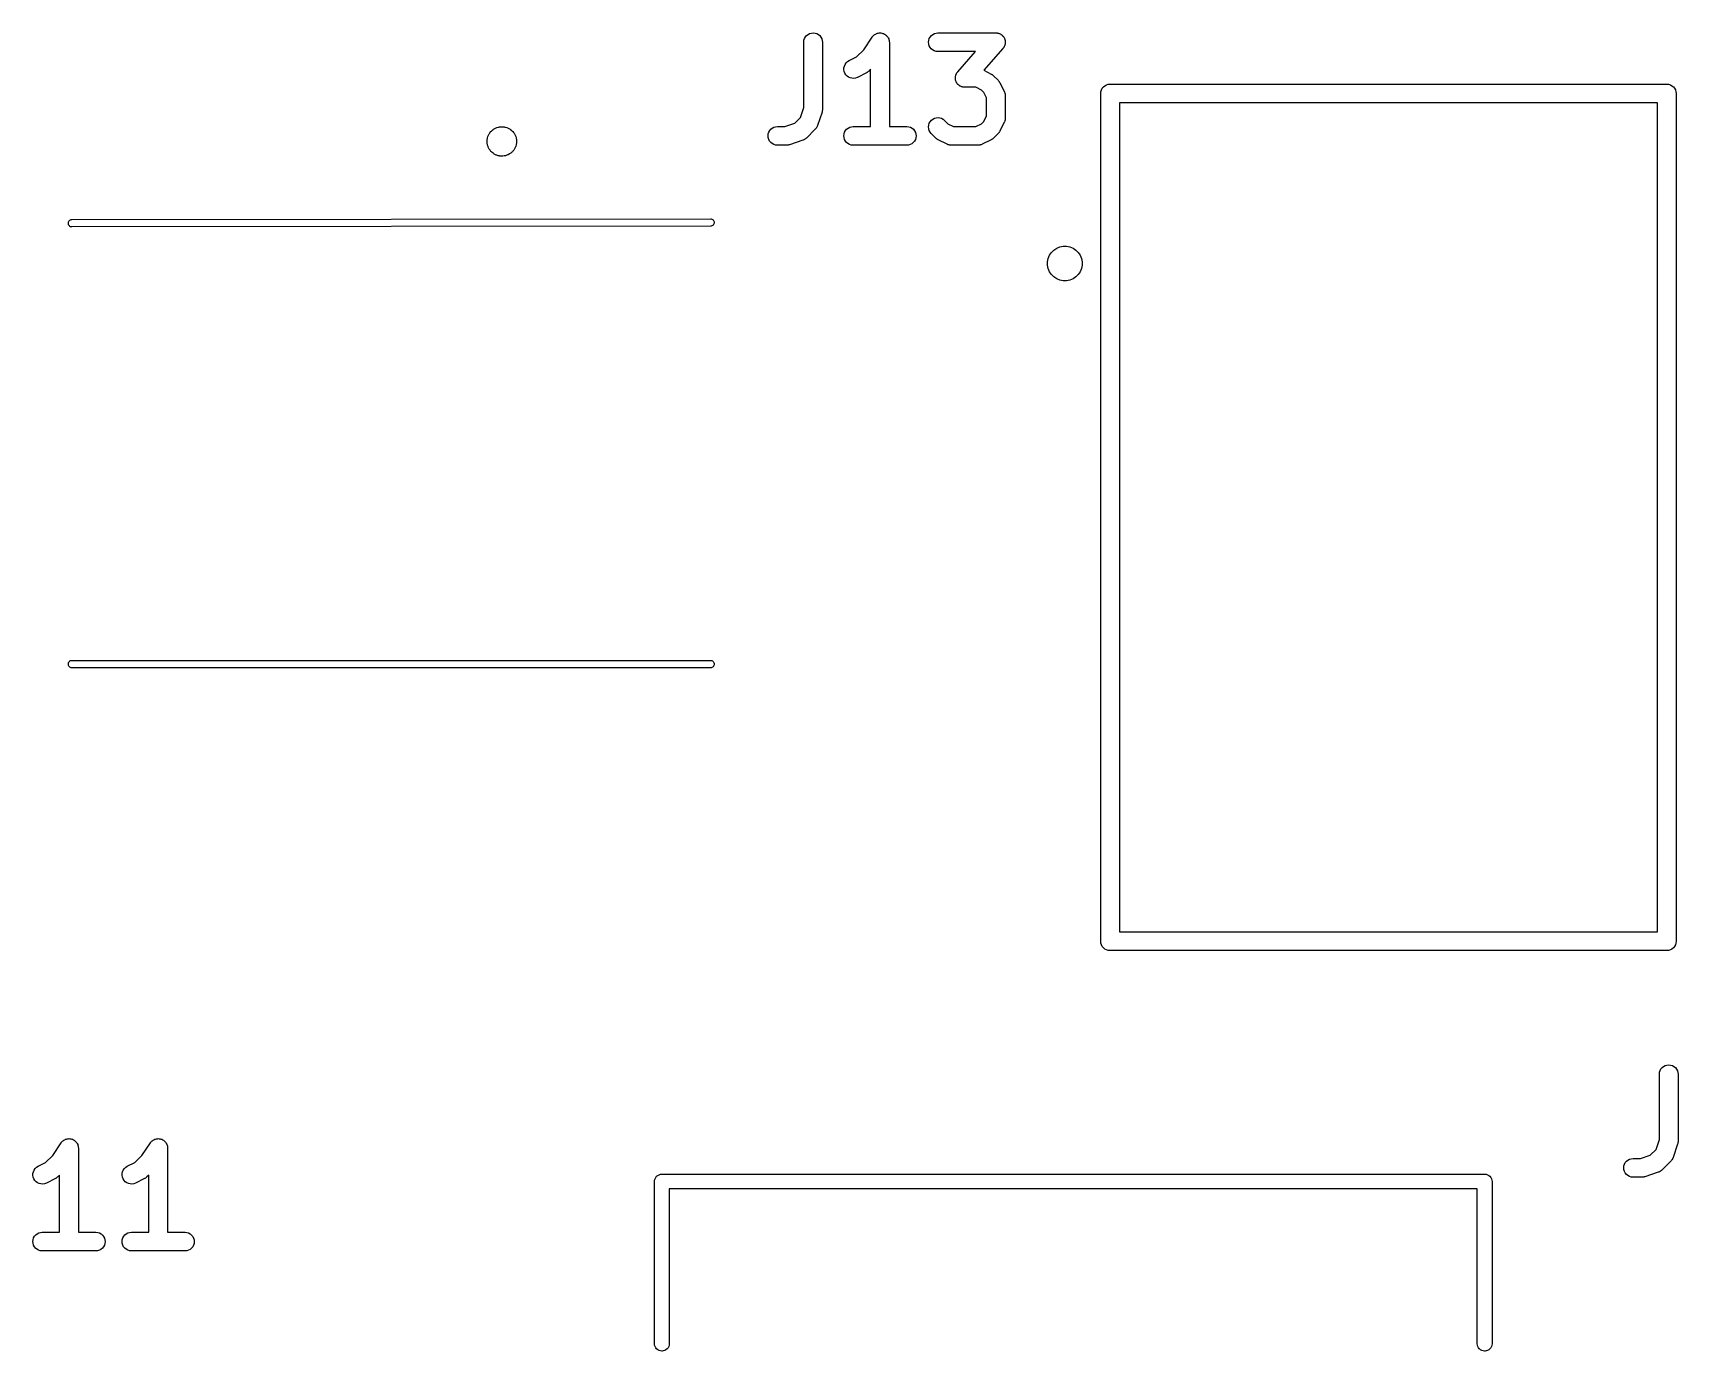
# Model space of a CAD drawing. Extents: x 52.4 to 149.4, y -66.8 to -27.6.
# Drawn here: x 88.39 to 110.7, y -46.06 to -28.18 of the extents above; entities that cross this region are included whole.
import ezdxf

# ---------------------------------------------------------------- set-up
doc = ezdxf.new("R2010")
doc.units = 0
doc.layers.add('BLACK', color=7, linetype='CONTINUOUS')

msp = doc.modelspace()

# ---------------------------------------------------------------- linework, layer by layer
at = {"layer": 'BLACK', "linetype": 'CONTINUOUS'}
for p, q in [((98.8449, -28.3027), (98.8477, -28.2781)), ((98.8449, -28.3045), (98.8449, -28.3027)), ((98.8449, -29.1911), (98.8449, -28.3045)), ((98.8477, -28.2781), (98.8552, -28.2545)), ((98.8552, -28.2545), (98.8671, -28.2328)), ((98.8671, -28.2328), (98.883, -28.2138)), ((98.883, -28.2138), (98.9024, -28.1983)), ((98.9024, -28.1983), (98.9243, -28.1868)), ((98.9243, -28.1868), (98.9481, -28.1798)), ((98.9481, -28.1798), (98.9728, -28.1775)), ((98.9728, -28.1775), (98.9974, -28.1801)), ((98.9974, -28.1801), (99.0211, -28.1874)), ((99.0211, -28.1874), (99.0429, -28.1992)), ((99.0429, -28.1992), (99.062, -28.215)), ((99.062, -28.215), (99.0777, -28.2342)), ((99.0777, -28.2342), (99.0893, -28.2561)), ((99.0893, -28.2561), (99.0965, -28.2799)), ((99.0965, -28.2799), (99.0989, -28.3045)), ((99.0989, -28.3045), (99.0989, -29.2117)), ((99.6594, -28.405), (99.7734, -28.2341)), ((99.7734, -28.2341), (99.7743, -28.2328)), ((99.7743, -28.2328), (99.7744, -28.2326)), ((99.7743, -28.2328), (99.7743, -28.2328)), ((99.7743, -28.2328), (99.7743, -28.2328)), ((99.7744, -28.2326), (99.7825, -28.2229)), ((99.7825, -28.2229), (99.7902, -28.2138)), ((99.7902, -28.2138), (99.7903, -28.2137)), ((99.7903, -28.2136), (99.8, -28.2059)), ((99.7903, -28.2137), (99.7903, -28.2136)), ((99.8, -28.2059), (99.8095, -28.1983)), ((99.8095, -28.1983), (99.8096, -28.1982)), ((99.8096, -28.1982), (99.8097, -28.1981)), ((99.8097, -28.1981), (99.8205, -28.1925)), ((99.8205, -28.1925), (99.8315, -28.1868)), ((99.8315, -28.1868), (99.8316, -28.1867)), ((99.8316, -28.1867), (99.8317, -28.1867)), ((99.8317, -28.1867), (99.8436, -28.1832)), ((99.8436, -28.1832), (99.8552, -28.1798)), ((99.8552, -28.1798), (99.8553, -28.1798)), ((99.8553, -28.1798), (99.8554, -28.1797)), ((99.8554, -28.1797), (99.8675, -28.1787)), ((99.8675, -28.1787), (99.8799, -28.1775)), ((99.8799, -28.1775), (99.88, -28.1775)), ((99.88, -28.1775), (99.8801, -28.1775)), ((99.8801, -28.1775), (99.8919, -28.1788)), ((99.8919, -28.1788), (99.9046, -28.1801)), ((99.9046, -28.1801), (99.9047, -28.1801)), ((99.9047, -28.1801), (99.9048, -28.1802)), ((99.9048, -28.1802), (99.9158, -28.1836)), ((99.9158, -28.1836), (99.9283, -28.1874)), ((99.9283, -28.1874), (99.9284, -28.1875)), ((99.9284, -28.1875), (99.9284, -28.1875)), ((99.9284, -28.1875), (99.9389, -28.1932)), ((99.9389, -28.1932), (99.9501, -28.1992)), ((99.9501, -28.1992), (99.9501, -28.1993)), ((99.9501, -28.1993), (99.9502, -28.1993)), ((99.9502, -28.1993), (99.9598, -28.2073)), ((99.9598, -28.2073), (99.9692, -28.215)), ((99.9692, -28.215), (99.9692, -28.2151)), ((99.9692, -28.2151), (99.9693, -28.2152)), ((99.9693, -28.2152), (99.9771, -28.2248)), ((99.9771, -28.2248), (99.9848, -28.2342)), ((99.9848, -28.2342), (99.9849, -28.2343)), ((99.9849, -28.2343), (99.9849, -28.2344)), ((99.9849, -28.2344), (99.9907, -28.2453)), ((99.9907, -28.2453), (99.9965, -28.2561)), ((99.9965, -28.2561), (99.9965, -28.2562)), ((99.9965, -28.2562), (99.9965, -28.2563)), ((99.9965, -28.2563), (100, -28.2683)), ((100, -28.2683), (100.004, -28.2799)), ((100.004, -28.2799), (100.004, -28.28)), ((100.004, -28.28), (100.004, -28.28)), ((100.004, -28.28), (100.005, -28.2925)), ((100.005, -28.2925), (100.006, -28.3045)), ((100.006, -28.3045), (100.006, -29.4475)), ((100.538, -28.3036), (100.541, -28.279)), ((100.54, -28.3283), (100.538, -28.3036)), ((100.547, -28.3521), (100.54, -28.3283)), ((100.541, -28.279), (100.548, -28.2553)), ((100.548, -28.2553), (100.56, -28.2335)), ((100.56, -28.2335), (100.576, -28.2144)), ((100.576, -28.2144), (100.595, -28.1987)), ((100.595, -28.1987), (100.617, -28.1871)), ((100.617, -28.1871), (100.641, -28.1799)), ((100.641, -28.1799), (100.665, -28.1775)), ((100.665, -28.1775), (101.451, -28.1775)), ((101.451, -28.1775), (101.453, -28.1775)), ((101.453, -28.1775), (101.461, -28.1784)), ((101.461, -28.1784), (101.469, -28.1788)), ((101.469, -28.1788), (101.473, -28.1798)), ((101.473, -28.1798), (101.478, -28.1803)), ((101.478, -28.1803), (101.485, -28.1827)), ((101.485, -28.1827), (101.493, -28.1846)), ((101.493, -28.1846), (101.497, -28.1864)), ((101.497, -28.1864), (101.501, -28.1878)), ((101.501, -28.1878), (101.508, -28.1916)), ((101.508, -28.1916), (101.516, -28.195)), ((101.516, -28.195), (101.519, -28.1976)), ((101.519, -28.1976), (101.523, -28.1997)), ((101.523, -28.1997), (101.529, -28.2048)), ((101.529, -28.2048), (101.536, -28.2095)), ((101.536, -28.2095), (101.539, -28.2128)), ((101.539, -28.2128), (101.542, -28.2157)), ((101.542, -28.2157), (101.547, -28.2219)), ((101.547, -28.2219), (101.553, -28.2277)), ((101.553, -28.2277), (101.555, -28.2315)), ((101.555, -28.2315), (101.558, -28.235)), ((101.558, -28.235), (101.561, -28.242)), ((101.561, -28.242), (101.566, -28.2488)), ((101.566, -28.2488), (101.567, -28.253)), ((101.567, -28.253), (101.569, -28.2569)), ((101.569, -28.2569), (101.571, -28.2646)), ((101.571, -28.2646), (101.574, -28.2721)), ((101.573, -28.3377), (101.572, -28.3454)), ((101.576, -28.3301), (101.573, -28.3377)), ((101.574, -28.2721), (101.575, -28.2765)), ((101.575, -28.2765), (101.576, -28.2807)), ((101.576, -28.2807), (101.577, -28.2887)), ((101.577, -28.3213), (101.576, -28.3256)), ((101.576, -28.3256), (101.576, -28.3301)), ((101.577, -28.2887), (101.578, -28.2965)), ((101.578, -28.3133), (101.577, -28.3213)), ((101.578, -28.2965), (101.578, -28.301)), ((101.578, -28.301), (101.578, -28.3054)), ((101.578, -28.3054), (101.578, -28.3133)), ((99.4384, -28.567), (99.4594, -28.5538)), ((99.4594, -28.5538), (99.5619, -28.5025)), ((99.5619, -28.5025), (99.6594, -28.405)), ((100.559, -28.3741), (100.547, -28.3521)), ((100.575, -28.3934), (100.559, -28.3741)), ((100.593, -28.4093), (100.575, -28.3934)), ((100.615, -28.4213), (100.593, -28.4093)), ((100.639, -28.4287), (100.615, -28.4213)), ((100.663, -28.4315), (100.639, -28.4287)), ((100.665, -28.4315), (100.663, -28.4315)), ((101.172, -28.4315), (100.665, -28.4315)), ((100.933, -28.7047), (101.172, -28.4315)), ((101.547, -28.3882), (101.287, -28.6851)), ((101.552, -28.3817), (101.547, -28.3882)), ((101.557, -28.3755), (101.552, -28.3817)), ((101.559, -28.3716), (101.557, -28.3755)), ((101.561, -28.368), (101.559, -28.3716)), ((101.565, -28.3607), (101.561, -28.368)), ((101.569, -28.3537), (101.565, -28.3607)), ((101.57, -28.3495), (101.569, -28.3537)), ((101.572, -28.3454), (101.57, -28.3495)), ((99.3895, -28.6757), (99.3903, -28.6509)), ((99.3935, -28.7002), (99.3895, -28.6757)), ((99.3903, -28.6509), (99.3958, -28.6268)), ((99.4022, -28.7234), (99.3935, -28.7002)), ((99.3958, -28.6268), (99.406, -28.6042)), ((99.4153, -28.7445), (99.4022, -28.7234)), ((99.406, -28.6042), (99.4204, -28.584)), ((99.4321, -28.7626), (99.4153, -28.7445)), ((99.4204, -28.584), (99.4384, -28.567)), ((99.4522, -28.7771), (99.4321, -28.7626)), ((99.4748, -28.7874), (99.4522, -28.7771)), ((99.5714, -28.7818), (99.5481, -28.7903)), ((99.573, -28.781), (99.5714, -28.7818)), ((99.6939, -28.7205), (99.573, -28.781)), ((99.7, -28.7167), (99.6939, -28.7205)), ((99.7063, -28.7134), (99.7, -28.7167)), ((99.7104, -28.7101), (99.7063, -28.7134)), ((99.7149, -28.7073), (99.7104, -28.7101)), ((99.7201, -28.7024), (99.7149, -28.7073)), ((99.7257, -28.698), (99.7201, -28.7024)), ((99.7269, -28.6967), (99.7257, -28.698)), ((99.752, -28.6716), (99.7269, -28.6967)), ((99.752, -29.4475), (99.752, -28.6716)), ((100.901, -28.7874), (100.902, -28.7795)), ((100.902, -28.7716), (100.903, -28.7672)), ((100.902, -28.7795), (100.902, -28.7716)), ((100.903, -28.7672), (100.904, -28.7628)), ((100.904, -28.7628), (100.906, -28.7552)), ((100.906, -28.7552), (100.908, -28.7474)), ((100.908, -28.7474), (100.91, -28.7434)), ((100.91, -28.7434), (100.911, -28.7391)), ((100.911, -28.7391), (100.915, -28.7321)), ((100.915, -28.7321), (100.918, -28.7249)), ((100.918, -28.7249), (100.921, -28.7212)), ((100.921, -28.7212), (100.923, -28.7173)), ((100.923, -28.7173), (100.928, -28.7112)), ((100.928, -28.7112), (100.933, -28.7047)), ((101.287, -28.6851), (101.387, -28.7352)), ((101.387, -28.7352), (101.389, -28.736)), ((101.389, -28.736), (101.395, -28.7399)), ((101.395, -28.7399), (101.401, -28.7433)), ((101.401, -28.7433), (101.405, -28.7466)), ((101.405, -28.7466), (101.41, -28.7495)), ((101.41, -28.7495), (101.415, -28.7545)), ((101.415, -28.7545), (101.42, -28.759)), ((101.42, -28.759), (101.481, -28.8195)), ((99.4989, -28.7932), (99.4748, -28.7874)), ((99.5236, -28.7942), (99.4989, -28.7932)), ((99.5481, -28.7903), (99.5236, -28.7942)), ((100.902, -28.7919), (100.901, -28.7874)), ((100.901, -28.7963), (100.902, -28.7919)), ((100.903, -28.8042), (100.901, -28.7963)), ((100.903, -28.8121), (100.903, -28.8042)), ((100.905, -28.8164), (100.903, -28.8121)), ((100.905, -28.8208), (100.905, -28.8164)), ((100.908, -28.8283), (100.905, -28.8208)), ((100.91, -28.8359), (100.908, -28.8283)), ((100.912, -28.8399), (100.91, -28.8359)), ((100.914, -28.844), (100.912, -28.8399)), ((100.918, -28.8508), (100.914, -28.844)), ((100.922, -28.8579), (100.918, -28.8508)), ((100.925, -28.8613), (100.922, -28.8579)), ((100.927, -28.8651), (100.925, -28.8613)), ((100.932, -28.871), (100.927, -28.8651)), ((100.937, -28.8772), (100.932, -28.871)), ((100.941, -28.8801), (100.937, -28.8772)), ((100.944, -28.8833), (100.941, -28.8801)), ((100.95, -28.888), (100.944, -28.8833)), ((100.956, -28.8931), (100.95, -28.888)), ((100.96, -28.8953), (100.956, -28.8931)), ((100.964, -28.8979), (100.96, -28.8953)), ((100.971, -28.9012), (100.964, -28.8979)), ((100.978, -28.9051), (100.971, -28.9012)), ((100.982, -28.9064), (100.978, -28.9051)), ((100.986, -28.9083), (100.982, -28.9064)), ((100.994, -28.9101), (100.986, -28.9083)), ((101.002, -28.9126), (100.994, -28.9101)), ((101.006, -28.9131), (101.002, -28.9126)), ((101.01, -28.9141), (101.006, -28.9131)), ((101.018, -28.9144), (101.01, -28.9141)), ((101.026, -28.9153), (101.018, -28.9144)), ((101.028, -28.9153), (101.026, -28.9153)), ((101.18, -28.9153), (101.028, -28.9153)), ((101.255, -28.9532), (101.18, -28.9153)), ((101.287, -28.9845), (101.255, -28.9532)), ((101.324, -29.0602), (101.287, -28.9845)), ((101.481, -28.8195), (101.482, -28.8207)), ((101.482, -28.8207), (101.486, -28.8263)), ((101.486, -28.8263), (101.491, -28.8315)), ((101.491, -28.8315), (101.494, -28.836)), ((101.494, -28.836), (101.497, -28.8401)), ((101.497, -28.8401), (101.501, -28.8465)), ((101.501, -28.8465), (101.505, -28.8525)), ((101.505, -28.8525), (101.565, -28.9734)), ((101.565, -28.9734), (101.566, -28.975)), ((101.566, -28.975), (101.567, -28.9785)), ((101.567, -28.9785), (101.569, -28.9818)), ((101.569, -28.9818), (101.571, -28.9901)), ((101.571, -28.9901), (101.574, -28.9983)), ((101.574, -28.9983), (101.575, -29.002)), ((101.575, -29.002), (101.576, -29.0056)), ((101.576, -29.0056), (101.577, -29.0142)), ((102.872, -29), (102.875, -28.9751)), ((102.873, -29.0062), (102.872, -29)), ((102.873, -40.4938), (102.873, -29.0062)), ((102.875, -28.9751), (102.882, -28.9512)), ((102.882, -28.9512), (102.894, -28.9291)), ((102.894, -28.9291), (102.91, -28.9098)), ((102.91, -28.9098), (102.929, -28.8939)), ((102.929, -28.8939), (102.951, -28.8821)), ((102.951, -28.8821), (102.975, -28.8748)), ((102.975, -28.8748), (102.994, -28.873)), ((102.994, -28.873), (103, -28.8724)), ((103, -28.8724), (103.006, -28.873)), ((103.006, -28.873), (110.544, -28.873)), ((110.544, -28.873), (110.55, -28.8724)), ((110.55, -28.8724), (110.556, -28.873)), ((110.556, -28.873), (110.575, -28.8748)), ((110.575, -28.8748), (110.599, -28.8821)), ((110.599, -28.8821), (110.621, -28.8939)), ((110.621, -28.8939), (110.64, -28.9098)), ((110.64, -28.9098), (110.656, -28.9291)), ((110.656, -28.9291), (110.668, -28.9512)), ((110.668, -28.9512), (110.675, -28.9751)), ((110.675, -28.9751), (110.678, -29)), ((110.678, -29), (110.677, -29.0062)), ((110.677, -29.0062), (110.677, -40.4938)), ((98.8004, -29.3245), (98.8449, -29.1911)), ((99.0979, -29.2277), (99.0967, -29.2328)), ((99.0981, -29.2205), (99.0979, -29.2277)), ((99.0989, -29.2134), (99.0981, -29.2205)), ((99.0989, -29.2117), (99.0989, -29.2134)), ((101.324, -29.3026), (101.324, -29.0602)), ((101.577, -29.0142), (101.578, -29.0228)), ((101.578, -29.0228), (101.578, -29.0265)), ((101.578, -29.0265), (101.578, -29.0302)), ((101.578, -29.0302), (101.578, -29.3326)), ((103.127, -29.127), (103.127, -40.373)), ((110.423, -29.127), (103.127, -29.127)), ((110.423, -40.373), (110.423, -29.127)), ((94.7003, -29.4565), (94.7092, -29.4547)), ((94.7092, -29.4547), (94.7181, -29.4528)), ((94.7181, -29.4528), (94.7375, -29.4506)), ((94.7375, -29.4506), (94.7388, -29.4505)), ((94.7388, -29.4505), (94.7402, -29.4505)), ((94.7402, -29.4505), (94.7402, -29.4505)), ((94.7402, -29.4505), (94.7402, -29.4505)), ((94.7402, -29.4505), (94.7403, -29.4505)), ((94.7403, -29.4505), (94.7451, -29.45)), ((94.7451, -29.45), (94.7549, -29.45)), ((94.7549, -29.45), (94.7597, -29.4505)), ((94.7597, -29.4505), (94.7598, -29.4505)), ((94.7598, -29.4505), (94.7792, -29.4524)), ((94.7792, -29.4524), (94.7792, -29.4524)), ((94.7792, -29.4524), (94.7792, -29.4524)), ((94.7792, -29.4524), (94.7806, -29.4525)), ((94.7806, -29.4525), (94.7894, -29.4544)), ((94.7894, -29.4544), (94.7983, -29.4562)), ((98.4397, -29.4571), (98.4634, -29.4499)), ((98.4634, -29.4499), (98.4881, -29.4475)), ((98.4881, -29.4475), (98.5884, -29.4475)), ((98.5884, -29.4475), (98.7219, -29.403)), ((98.7219, -29.403), (98.8004, -29.3245)), ((99.0246, -29.4495), (99.0209, -29.4574)), ((99.0287, -29.4419), (99.0246, -29.4495)), ((99.0298, -29.4383), (99.0287, -29.4419)), ((99.0313, -29.4349), (99.0298, -29.4383)), ((99.0319, -29.4333), (99.0313, -29.4349)), ((99.0924, -29.2518), (99.0319, -29.4333)), ((99.094, -29.2449), (99.0924, -29.2518)), ((99.0961, -29.2381), (99.094, -29.2449)), ((99.0967, -29.2328), (99.0961, -29.2381)), ((99.4678, -29.4571), (99.4915, -29.4499)), ((99.4915, -29.4499), (99.5162, -29.4475)), ((99.5162, -29.4475), (99.752, -29.4475)), ((100.006, -29.4475), (100.242, -29.4475)), ((100.242, -29.4475), (100.244, -29.4475)), ((100.244, -29.4475), (100.268, -29.4503)), ((100.268, -29.4503), (100.292, -29.4578)), ((100.538, -29.4522), (100.541, -29.4276)), ((100.54, -29.4769), (100.538, -29.4522)), ((100.541, -29.4276), (100.548, -29.4039)), ((100.548, -29.4039), (100.56, -29.3822)), ((100.56, -29.3822), (100.576, -29.3631)), ((100.576, -29.3631), (100.595, -29.3475)), ((100.595, -29.3475), (100.617, -29.336)), ((100.617, -29.336), (100.641, -29.3289)), ((100.641, -29.3289), (100.666, -29.3266)), ((100.666, -29.3266), (100.69, -29.3291)), ((100.69, -29.3291), (100.714, -29.3363)), ((100.714, -29.3363), (100.736, -29.348)), ((100.736, -29.348), (100.755, -29.3638)), ((100.755, -29.3638), (100.801, -29.4097)), ((100.801, -29.4097), (100.877, -29.4475)), ((100.877, -29.4475), (101.18, -29.4475)), ((101.18, -29.4475), (101.255, -29.4097)), ((101.255, -29.4097), (101.287, -29.3783)), ((101.287, -29.3783), (101.324, -29.3026)), ((101.565, -29.3894), (101.505, -29.5104)), ((101.566, -29.3859), (101.565, -29.3894)), ((101.568, -29.3826), (101.566, -29.3859)), ((101.571, -29.3744), (101.568, -29.3826)), ((101.574, -29.3663), (101.571, -29.3744)), ((101.575, -29.3626), (101.574, -29.3663)), ((101.576, -29.359), (101.575, -29.3626)), ((101.577, -29.3504), (101.576, -29.359)), ((101.578, -29.3418), (101.577, -29.3504)), ((101.578, -29.3326), (101.578, -29.3344)), ((101.578, -29.3344), (101.578, -29.3381)), ((101.578, -29.3381), (101.578, -29.3418)), ((94.5504, -29.6416), (94.5522, -29.6222)), ((94.5505, -29.6507), (94.5504, -29.6416)), ((94.5504, -29.6598), (94.5505, -29.6507)), ((94.5505, -29.6611), (94.5504, -29.6598)), ((94.5506, -29.6612), (94.5505, -29.6611)), ((94.5505, -29.6611), (94.5505, -29.6611)), ((94.5526, -29.6806), (94.5506, -29.6612)), ((94.5522, -29.6222), (94.5523, -29.6208)), ((94.5522, -29.6222), (94.5522, -29.6222)), ((94.5522, -29.6222), (94.5522, -29.6222)), ((94.5523, -29.6208), (94.5541, -29.612)), ((94.5541, -29.612), (94.5558, -29.603)), ((94.5558, -29.603), (94.5614, -29.5843)), ((94.5614, -29.5843), (94.5618, -29.583)), ((94.5618, -29.583), (94.5653, -29.5746)), ((94.5653, -29.5746), (94.5687, -29.5662)), ((94.5687, -29.5662), (94.5777, -29.5489)), ((94.5777, -29.5489), (94.5784, -29.5477)), ((94.5784, -29.5477), (94.5834, -29.5402)), ((94.5834, -29.5402), (94.5884, -29.5326)), ((94.5884, -29.5326), (94.6006, -29.5174)), ((94.6006, -29.5174), (94.6015, -29.5163)), ((94.6006, -29.5174), (94.6006, -29.5174)), ((94.6006, -29.5174), (94.6006, -29.5174)), ((94.6015, -29.5163), (94.6079, -29.5099)), ((94.6079, -29.5099), (94.6143, -29.5034)), ((94.6143, -29.5034), (94.6292, -29.4909)), ((94.6292, -29.4909), (94.6303, -29.49)), ((94.6292, -29.4909), (94.6292, -29.4909)), ((94.6292, -29.4909), (94.6292, -29.4909)), ((94.6303, -29.49), (94.6378, -29.485)), ((94.6378, -29.485), (94.6453, -29.4799)), ((94.6453, -29.4799), (94.6624, -29.4705)), ((94.6624, -29.4705), (94.6637, -29.4698)), ((94.6624, -29.4705), (94.6624, -29.4705)), ((94.6624, -29.4705), (94.6624, -29.4705)), ((94.6637, -29.4698), (94.672, -29.4663)), ((94.672, -29.4663), (94.6804, -29.4628)), ((94.6804, -29.4628), (94.699, -29.4569)), ((94.699, -29.4569), (94.7003, -29.4565)), ((94.699, -29.4569), (94.699, -29.4569)), ((94.699, -29.4569), (94.699, -29.4569)), ((94.699, -29.4569), (94.699, -29.4569)), ((94.7983, -29.4562), (94.817, -29.4618)), ((94.817, -29.4618), (94.8183, -29.4622)), ((94.8183, -29.4622), (94.8267, -29.4658)), ((94.8267, -29.4658), (94.8351, -29.4693)), ((94.8351, -29.4693), (94.8523, -29.4784)), ((94.8523, -29.4784), (94.8523, -29.4784)), ((94.8523, -29.4784), (94.8523, -29.4784)), ((94.8523, -29.4784), (94.8535, -29.4791)), ((94.8535, -29.4791), (94.861, -29.4842)), ((94.861, -29.4842), (94.8685, -29.4892)), ((94.8685, -29.4892), (94.8837, -29.5015)), ((94.8837, -29.5015), (94.8837, -29.5015)), ((94.8837, -29.5015), (94.8837, -29.5016)), ((94.8837, -29.5016), (94.8847, -29.5024)), ((94.8847, -29.5024), (94.8911, -29.5089)), ((94.8911, -29.5089), (94.8975, -29.5153)), ((94.8975, -29.5153), (94.91, -29.5303)), ((94.91, -29.5303), (94.9108, -29.5314)), ((94.9108, -29.5314), (94.9158, -29.539)), ((94.9158, -29.539), (94.9209, -29.5465)), ((94.9209, -29.5465), (94.9301, -29.5637)), ((94.9301, -29.5637), (94.9301, -29.5637)), ((94.9301, -29.5637), (94.9302, -29.5637)), ((94.9302, -29.5637), (94.9308, -29.5649)), ((94.9308, -29.5649), (94.9342, -29.5733)), ((94.9342, -29.5733), (94.9377, -29.5817)), ((94.9377, -29.5817), (94.9435, -29.6003)), ((94.9435, -29.6003), (94.9439, -29.6017)), ((94.9439, -29.6017), (94.9456, -29.6106)), ((94.9456, -29.6106), (94.9474, -29.6194)), ((94.9474, -29.6194), (94.9494, -29.6388)), ((94.9478, -29.6778), (94.9477, -29.6792)), ((94.9496, -29.6584), (94.9478, -29.6778)), ((94.9494, -29.6388), (94.9495, -29.6389)), ((94.9495, -29.6389), (94.9495, -29.6389)), ((94.9495, -29.6389), (94.9496, -29.6402)), ((94.9496, -29.6402), (94.9495, -29.6493)), ((94.9495, -29.6493), (94.9496, -29.6584)), ((98.3611, -29.5736), (98.3637, -29.549)), ((98.3633, -29.5983), (98.3611, -29.5736)), ((98.3703, -29.6221), (98.3633, -29.5983)), ((98.3637, -29.549), (98.371, -29.5253)), ((98.3818, -29.6441), (98.3703, -29.6221)), ((98.371, -29.5253), (98.3828, -29.5035)), ((98.3974, -29.6634), (98.3818, -29.6441)), ((98.3828, -29.5035), (98.3986, -29.4844)), ((98.4163, -29.6793), (98.3974, -29.6634)), ((98.3986, -29.4844), (98.4178, -29.4687)), ((98.4178, -29.4687), (98.4397, -29.4571)), ((98.8306, -29.6345), (98.6492, -29.695)), ((98.8341, -29.633), (98.8306, -29.6345)), ((98.8376, -29.632), (98.8341, -29.633)), ((98.8453, -29.628), (98.8376, -29.632)), ((98.8533, -29.6244), (98.8453, -29.628)), ((98.8563, -29.6223), (98.8533, -29.6244)), ((98.8596, -29.6206), (98.8563, -29.6223)), ((98.8664, -29.6151), (98.8596, -29.6206)), ((98.8735, -29.6101), (98.8664, -29.6151)), ((98.8761, -29.6074), (98.8735, -29.6101)), ((98.879, -29.6051), (98.8761, -29.6074)), ((98.8803, -29.6038), (98.879, -29.6051)), ((99.0012, -29.4829), (98.8803, -29.6038)), ((99.0036, -29.48), (99.0012, -29.4829)), ((99.0063, -29.4775), (99.0036, -29.48)), ((99.0115, -29.4704), (99.0063, -29.4775)), ((99.017, -29.4637), (99.0115, -29.4704)), ((99.0187, -29.4605), (99.017, -29.4637)), ((99.0209, -29.4574), (99.0187, -29.4605)), ((99.3892, -29.5736), (99.3918, -29.549)), ((99.3914, -29.5983), (99.3892, -29.5736)), ((99.3984, -29.6221), (99.3914, -29.5983)), ((99.3918, -29.549), (99.3991, -29.5253)), ((99.4099, -29.6441), (99.3984, -29.6221)), ((99.3991, -29.5253), (99.4109, -29.5035)), ((99.4255, -29.6634), (99.4099, -29.6441)), ((99.4109, -29.5035), (99.4267, -29.4844)), ((99.4444, -29.6793), (99.4255, -29.6634)), ((99.4267, -29.4844), (99.4459, -29.4687)), ((99.4459, -29.4687), (99.4678, -29.4571)), ((100.292, -29.4578), (100.314, -29.4697)), ((100.331, -29.6646), (100.312, -29.6803)), ((100.314, -29.4697), (100.333, -29.4857)), ((100.347, -29.6455), (100.331, -29.6646)), ((100.333, -29.4857), (100.348, -29.505)), ((100.359, -29.6237), (100.347, -29.6455)), ((100.348, -29.505), (100.36, -29.5269)), ((100.366, -29.6001), (100.359, -29.6237)), ((100.36, -29.5269), (100.367, -29.5507)), ((100.369, -29.5754), (100.366, -29.6001)), ((100.367, -29.5507), (100.369, -29.5754)), ((100.547, -29.5007), (100.54, -29.4769)), ((100.559, -29.5227), (100.547, -29.5007)), ((100.574, -29.5421), (100.559, -29.5227)), ((100.575, -29.5434), (100.574, -29.5421)), ((100.636, -29.6038), (100.575, -29.5434)), ((100.641, -29.6084), (100.636, -29.6038)), ((100.647, -29.6133), (100.641, -29.6084)), ((100.651, -29.6162), (100.647, -29.6133)), ((100.655, -29.6196), (100.651, -29.6162)), ((100.661, -29.6229), (100.655, -29.6196)), ((100.667, -29.6268), (100.661, -29.6229)), ((100.669, -29.6276), (100.667, -29.6268)), ((100.79, -29.6881), (100.669, -29.6276)), ((101.387, -29.6276), (101.266, -29.6881)), ((101.393, -29.6238), (101.387, -29.6276)), ((101.4, -29.6206), (101.393, -29.6238)), ((101.404, -29.6173), (101.4, -29.6206)), ((101.408, -29.6144), (101.404, -29.6173)), ((101.413, -29.6096), (101.408, -29.6144)), ((101.419, -29.6051), (101.413, -29.6096)), ((101.42, -29.6038), (101.419, -29.6051)), ((101.481, -29.5434), (101.42, -29.6038)), ((101.485, -29.5379), (101.481, -29.5434)), ((101.49, -29.5327), (101.485, -29.5379)), ((101.493, -29.5283), (101.49, -29.5327)), ((101.496, -29.5242), (101.493, -29.5283)), ((101.5, -29.5179), (101.496, -29.5242)), ((101.504, -29.5119), (101.5, -29.5179)), ((101.505, -29.5104), (101.504, -29.5119)), ((94.5544, -29.6894), (94.5526, -29.6806)), ((94.5561, -29.6983), (94.5544, -29.6894)), ((94.5565, -29.6997), (94.5561, -29.6983)), ((94.5623, -29.7183), (94.5565, -29.6997)), ((94.5658, -29.7267), (94.5623, -29.7183)), ((94.5692, -29.7351), (94.5658, -29.7267)), ((94.5698, -29.7363), (94.5692, -29.7351)), ((94.5699, -29.7363), (94.5698, -29.7363)), ((94.5791, -29.7535), (94.5699, -29.7363)), ((94.5699, -29.7363), (94.5699, -29.7363)), ((94.5842, -29.761), (94.5791, -29.7535)), ((94.5892, -29.7686), (94.5842, -29.761)), ((94.59, -29.7697), (94.5892, -29.7686)), ((94.6025, -29.7847), (94.59, -29.7697)), ((94.6089, -29.7911), (94.6025, -29.7847)), ((94.6153, -29.7976), (94.6089, -29.7911)), ((94.6163, -29.7984), (94.6153, -29.7976)), ((94.6163, -29.7985), (94.6163, -29.7984)), ((94.6315, -29.8108), (94.6163, -29.7985)), ((94.6163, -29.7985), (94.6163, -29.7985)), ((94.639, -29.8158), (94.6315, -29.8108)), ((94.6465, -29.8209), (94.639, -29.8158)), ((94.6477, -29.8216), (94.6465, -29.8209)), ((94.6649, -29.8307), (94.6477, -29.8216)), ((94.6734, -29.8342), (94.6649, -29.8307)), ((94.6817, -29.8378), (94.6734, -29.8342)), ((94.683, -29.8382), (94.6817, -29.8378)), ((94.7017, -29.8438), (94.683, -29.8382)), ((94.683, -29.8382), (94.683, -29.8382)), ((94.683, -29.8382), (94.683, -29.8382)), ((94.7106, -29.8456), (94.7017, -29.8438)), ((94.7194, -29.8475), (94.7106, -29.8456)), ((94.7208, -29.8476), (94.7194, -29.8475)), ((94.7402, -29.8495), (94.7208, -29.8476)), ((94.7208, -29.8476), (94.7208, -29.8476)), ((94.7208, -29.8476), (94.7208, -29.8476)), ((94.7403, -29.8495), (94.7402, -29.8495)), ((94.7451, -29.85), (94.7403, -29.8495)), ((94.7549, -29.85), (94.7451, -29.85)), ((94.7597, -29.8495), (94.7549, -29.85)), ((94.7598, -29.8495), (94.7597, -29.8495)), ((94.7612, -29.8495), (94.7598, -29.8495)), ((94.7598, -29.8495), (94.7598, -29.8495)), ((94.7598, -29.8495), (94.7598, -29.8495)), ((94.7625, -29.8494), (94.7612, -29.8495)), ((94.7819, -29.8472), (94.7625, -29.8494)), ((94.7908, -29.8453), (94.7819, -29.8472)), ((94.7997, -29.8435), (94.7908, -29.8453)), ((94.801, -29.8431), (94.7997, -29.8435)), ((94.8196, -29.8372), (94.801, -29.8431)), ((94.801, -29.8431), (94.801, -29.8431)), ((94.801, -29.8431), (94.801, -29.8431)), ((94.828, -29.8336), (94.8196, -29.8372)), ((94.8363, -29.8302), (94.828, -29.8336)), ((94.8376, -29.8295), (94.8363, -29.8302)), ((94.8547, -29.8201), (94.8376, -29.8295)), ((94.8376, -29.8295), (94.8376, -29.8295)), ((94.8376, -29.8295), (94.8376, -29.8295)), ((94.8622, -29.815), (94.8547, -29.8201)), ((94.8697, -29.81), (94.8622, -29.815)), ((94.8708, -29.8091), (94.8697, -29.81)), ((94.8857, -29.7966), (94.8708, -29.8091)), ((94.8708, -29.8091), (94.8708, -29.8091)), ((94.8708, -29.8091), (94.8708, -29.8091)), ((94.8921, -29.7901), (94.8857, -29.7966)), ((94.8985, -29.7837), (94.8921, -29.7901)), ((94.8994, -29.7826), (94.8985, -29.7837)), ((94.9116, -29.7674), (94.8994, -29.7826)), ((94.8994, -29.7826), (94.8994, -29.7826)), ((94.8994, -29.7826), (94.8994, -29.7826)), ((94.9166, -29.7598), (94.9116, -29.7674)), ((94.9216, -29.7523), (94.9166, -29.7598)), ((94.9223, -29.7511), (94.9216, -29.7523)), ((94.9313, -29.7338), (94.9223, -29.7511)), ((94.9347, -29.7254), (94.9313, -29.7338)), ((94.9382, -29.717), (94.9347, -29.7254)), ((94.9386, -29.7157), (94.9382, -29.717)), ((94.9442, -29.697), (94.9386, -29.7157)), ((94.9459, -29.6881), (94.9442, -29.697)), ((94.9477, -29.6792), (94.9459, -29.6881)), ((98.4381, -29.6913), (98.4163, -29.6793)), ((98.4617, -29.6987), (98.4381, -29.6913)), ((98.4863, -29.7015), (98.4617, -29.6987)), ((98.4881, -29.7015), (98.4863, -29.7015)), ((98.609, -29.7015), (98.4881, -29.7015)), ((98.6161, -29.7008), (98.609, -29.7015)), ((98.6233, -29.7007), (98.6161, -29.7008)), ((98.6285, -29.6996), (98.6233, -29.7007)), ((98.6337, -29.6991), (98.6285, -29.6996)), ((98.6405, -29.697), (98.6337, -29.6991)), ((98.6475, -29.6956), (98.6405, -29.697)), ((98.6492, -29.695), (98.6475, -29.6956)), ((99.4662, -29.6913), (99.4444, -29.6793)), ((99.4898, -29.6987), (99.4662, -29.6913)), ((99.5144, -29.7015), (99.4898, -29.6987)), ((99.5162, -29.7015), (99.5144, -29.7015)), ((100.242, -29.7015), (99.5162, -29.7015)), ((100.267, -29.6991), (100.242, -29.7015)), ((100.29, -29.6919), (100.267, -29.6991)), ((100.312, -29.6803), (100.29, -29.6919)), ((100.793, -29.6895), (100.79, -29.6881)), ((100.797, -29.6913), (100.793, -29.6895)), ((100.805, -29.6939), (100.797, -29.6913)), ((100.813, -29.697), (100.805, -29.6939)), ((100.817, -29.6976), (100.813, -29.697)), ((100.82, -29.6987), (100.817, -29.6976)), ((100.829, -29.6997), (100.82, -29.6987)), ((100.837, -29.7012), (100.829, -29.6997)), ((100.841, -29.7011), (100.837, -29.7012)), ((100.845, -29.7015), (100.841, -29.7011)), ((100.847, -29.7015), (100.845, -29.7015)), ((101.21, -29.7015), (100.847, -29.7015)), ((101.213, -29.7012), (101.21, -29.7015)), ((101.217, -29.7013), (101.213, -29.7012)), ((101.226, -29.7), (101.217, -29.7013)), ((101.234, -29.6991), (101.226, -29.7)), ((101.238, -29.698), (101.234, -29.6991)), ((101.241, -29.6974), (101.238, -29.698)), ((101.25, -29.6944), (101.241, -29.6974)), ((101.258, -29.6919), (101.25, -29.6944)), ((101.261, -29.6902), (101.258, -29.6919)), ((101.265, -29.6889), (101.261, -29.6902)), ((101.266, -29.6881), (101.265, -29.6889)), ((88.8698, -30.7601), (88.8707, -30.7503)), ((88.8707, -30.7699), (88.8698, -30.7601)), ((88.8707, -30.7503), (88.8736, -30.7408)), ((88.8736, -30.7793), (88.8707, -30.7699)), ((88.8736, -30.7408), (88.8782, -30.7321)), ((88.8783, -30.788), (88.8736, -30.7793)), ((88.8782, -30.7321), (88.8844, -30.7245)), ((88.8845, -30.7956), (88.8783, -30.788)), ((88.8844, -30.7245), (88.892, -30.7183)), ((88.892, -30.7183), (88.9007, -30.7136)), ((88.9007, -30.7136), (88.9101, -30.7107)), ((88.9101, -30.7107), (88.9175, -30.71)), ((88.9175, -30.71), (97.5824, -30.7)), ((97.5824, -30.7), (97.5897, -30.7007)), ((97.5897, -30.7007), (97.5992, -30.7036)), ((97.5992, -30.7036), (97.6079, -30.7082)), ((97.608, -30.7917), (97.5993, -30.7964)), ((97.6079, -30.7082), (97.6155, -30.7144)), ((97.6156, -30.7855), (97.608, -30.7917)), ((97.6155, -30.7144), (97.6217, -30.722)), ((97.6218, -30.7779), (97.6156, -30.7855)), ((97.6217, -30.722), (97.6264, -30.7307)), ((97.6264, -30.7692), (97.6218, -30.7779)), ((97.6264, -30.7307), (97.6293, -30.7401)), ((97.6293, -30.7597), (97.6264, -30.7692)), ((97.6293, -30.7401), (97.6302, -30.7499)), ((97.6302, -30.7499), (97.6293, -30.7597)), ((88.8921, -30.8018), (88.8845, -30.7956)), ((88.9008, -30.8064), (88.8921, -30.8018)), ((88.9103, -30.8093), (88.9008, -30.8064)), ((88.9176, -30.81), (88.9103, -30.8093)), ((97.5825, -30.8), (88.9176, -30.81)), ((97.5899, -30.7993), (97.5825, -30.8)), ((97.5993, -30.7964), (97.5899, -30.7993)), ((102.152, -31.2829), (102.161, -31.2375)), ((102.161, -31.2375), (102.179, -31.1947)), ((102.179, -31.1947), (102.205, -31.1563)), ((102.205, -31.1563), (102.237, -31.1236)), ((102.237, -31.1236), (102.276, -31.0979)), ((102.276, -31.0979), (102.318, -31.0802)), ((102.318, -31.0802), (102.364, -31.0711)), ((102.364, -31.0711), (102.41, -31.0711)), ((102.41, -31.0711), (102.456, -31.0802)), ((102.456, -31.0802), (102.498, -31.0979)), ((102.498, -31.0979), (102.537, -31.1236)), ((102.537, -31.1236), (102.569, -31.1563)), ((102.569, -31.1563), (102.595, -31.1947)), ((102.595, -31.1947), (102.613, -31.2375)), ((102.613, -31.2375), (102.622, -31.2829)), ((102.152, -31.3291), (102.152, -31.2829)), ((102.161, -31.3745), (102.152, -31.3291)), ((102.179, -31.4172), (102.161, -31.3745)), ((102.205, -31.4557), (102.179, -31.4172)), ((102.237, -31.4884), (102.205, -31.4557)), ((102.569, -31.4557), (102.537, -31.4884)), ((102.595, -31.4172), (102.569, -31.4557)), ((102.613, -31.3745), (102.595, -31.4172)), ((102.622, -31.3291), (102.613, -31.3745)), ((102.622, -31.2829), (102.622, -31.3291)), ((102.276, -31.5141), (102.237, -31.4884)), ((102.318, -31.5318), (102.276, -31.5141)), ((102.364, -31.5409), (102.318, -31.5318)), ((102.41, -31.5409), (102.364, -31.5409)), ((102.456, -31.5318), (102.41, -31.5409)), ((102.498, -31.5141), (102.456, -31.5318)), ((102.537, -31.4884), (102.498, -31.5141)), ((88.8698, -36.74), (88.8707, -36.7302)), ((88.8707, -36.7498), (88.8698, -36.74)), ((88.8707, -36.7302), (88.8736, -36.7208)), ((88.8736, -36.7592), (88.8707, -36.7498)), ((88.8736, -36.7208), (88.8782, -36.7121)), ((88.8782, -36.7679), (88.8736, -36.7592)), ((88.8782, -36.7121), (88.8845, -36.7045)), ((88.8845, -36.7755), (88.8782, -36.7679)), ((88.8845, -36.7045), (88.8921, -36.6982)), ((88.8921, -36.7818), (88.8845, -36.7755)), ((88.8921, -36.6982), (88.9008, -36.6936)), ((88.9008, -36.7864), (88.8921, -36.7818)), ((88.9008, -36.6936), (88.9102, -36.6907)), ((88.9102, -36.7893), (88.9008, -36.7864)), ((88.9102, -36.6907), (88.9176, -36.69)), ((88.9176, -36.79), (88.9102, -36.7893)), ((88.9176, -36.69), (97.5824, -36.69)), ((97.5824, -36.79), (88.9176, -36.79)), ((97.5824, -36.69), (97.5898, -36.6907)), ((97.5898, -36.7893), (97.5824, -36.79)), ((97.5898, -36.6907), (97.5992, -36.6936)), ((97.5992, -36.7864), (97.5898, -36.7893)), ((97.5992, -36.6936), (97.6079, -36.6982)), ((97.6079, -36.7818), (97.5992, -36.7864)), ((97.6079, -36.6982), (97.6155, -36.7045)), ((97.6155, -36.7755), (97.6079, -36.7818)), ((97.6155, -36.7045), (97.6218, -36.7121)), ((97.6218, -36.7679), (97.6155, -36.7755)), ((97.6218, -36.7121), (97.6264, -36.7208)), ((97.6264, -36.7592), (97.6218, -36.7679)), ((97.6264, -36.7208), (97.6293, -36.7302)), ((97.6293, -36.7498), (97.6264, -36.7592)), ((97.6293, -36.7302), (97.6302, -36.74)), ((97.6302, -36.74), (97.6293, -36.7498)), ((103.127, -40.373), (110.423, -40.373)), ((102.872, -40.5), (102.873, -40.4938)), ((102.875, -40.5249), (102.872, -40.5)), ((102.882, -40.5488), (102.875, -40.5249)), ((102.894, -40.5709), (102.882, -40.5488)), ((102.91, -40.5902), (102.894, -40.5709)), ((102.929, -40.6061), (102.91, -40.5902)), ((102.951, -40.6179), (102.929, -40.6061)), ((110.621, -40.6061), (110.599, -40.6179)), ((110.64, -40.5902), (110.621, -40.6061)), ((110.656, -40.5709), (110.64, -40.5902)), ((110.668, -40.5488), (110.656, -40.5709)), ((110.675, -40.5249), (110.668, -40.5488)), ((110.678, -40.5), (110.675, -40.5249)), ((110.677, -40.4938), (110.678, -40.5)), ((102.975, -40.6252), (102.951, -40.6179)), ((102.994, -40.627), (102.975, -40.6252)), ((103, -40.6276), (102.994, -40.627)), ((103.006, -40.627), (103, -40.6276)), ((110.544, -40.627), (103.006, -40.627)), ((110.55, -40.6276), (110.544, -40.627)), ((110.556, -40.627), (110.55, -40.6276)), ((110.575, -40.6252), (110.556, -40.627)), ((110.599, -40.6179), (110.575, -40.6252)), ((110.45, -42.3027), (110.452, -42.2781)), ((110.45, -42.3045), (110.45, -42.3027)), ((110.45, -43.1911), (110.45, -42.3045)), ((110.452, -42.2781), (110.46, -42.2545)), ((110.46, -42.2545), (110.472, -42.2328)), ((110.472, -42.2328), (110.488, -42.2138)), ((110.488, -42.2138), (110.507, -42.1983)), ((110.507, -42.1983), (110.529, -42.1868)), ((110.529, -42.1868), (110.553, -42.1798)), ((110.553, -42.1798), (110.578, -42.1775)), ((110.578, -42.1775), (110.602, -42.1801)), ((110.602, -42.1801), (110.626, -42.1874)), ((110.626, -42.1874), (110.648, -42.1992)), ((110.648, -42.1992), (110.667, -42.215)), ((110.667, -42.215), (110.682, -42.2342)), ((110.682, -42.2342), (110.694, -42.2561)), ((110.694, -42.2561), (110.701, -42.2799)), ((110.701, -42.2799), (110.704, -42.3045)), ((110.704, -42.3045), (110.704, -43.2117)), ((88.6594, -43.405), (88.7734, -43.2341)), ((88.7734, -43.2341), (88.7743, -43.2328)), ((88.7743, -43.2328), (88.7744, -43.2326)), ((88.7743, -43.2328), (88.7743, -43.2328)), ((88.7743, -43.2328), (88.7743, -43.2328)), ((88.7744, -43.2326), (88.7825, -43.2229)), ((88.7825, -43.2229), (88.7902, -43.2138)), ((88.7902, -43.2138), (88.7903, -43.2137)), ((88.7903, -43.2136), (88.8, -43.2059)), ((88.7903, -43.2137), (88.7903, -43.2136)), ((88.8, -43.2059), (88.8095, -43.1983)), ((88.8095, -43.1983), (88.8096, -43.1982)), ((88.8096, -43.1982), (88.8097, -43.1981)), ((88.8097, -43.1981), (88.8205, -43.1925)), ((88.8205, -43.1925), (88.8315, -43.1868)), ((88.8315, -43.1868), (88.8316, -43.1867)), ((88.8316, -43.1867), (88.8317, -43.1867)), ((88.8317, -43.1867), (88.8436, -43.1832)), ((88.8436, -43.1832), (88.8552, -43.1798)), ((88.8552, -43.1798), (88.8553, -43.1798)), ((88.8553, -43.1798), (88.8554, -43.1797)), ((88.8554, -43.1797), (88.8675, -43.1787)), ((88.8675, -43.1787), (88.8799, -43.1775)), ((88.8799, -43.1775), (88.88, -43.1775)), ((88.88, -43.1775), (88.8801, -43.1775)), ((88.8801, -43.1775), (88.8919, -43.1788)), ((88.8919, -43.1788), (88.9046, -43.1801)), ((88.9046, -43.1801), (88.9047, -43.1801)), ((88.9047, -43.1801), (88.9048, -43.1802)), ((88.9048, -43.1802), (88.9158, -43.1836)), ((88.9158, -43.1836), (88.9283, -43.1874)), ((88.9283, -43.1874), (88.9284, -43.1875)), ((88.9284, -43.1875), (88.9284, -43.1875)), ((88.9284, -43.1875), (88.9389, -43.1932)), ((88.9389, -43.1932), (88.9501, -43.1992)), ((88.9501, -43.1992), (88.9501, -43.1993)), ((88.9501, -43.1993), (88.9502, -43.1993)), ((88.9502, -43.1993), (88.9598, -43.2073)), ((88.9598, -43.2073), (88.9692, -43.215)), ((88.9692, -43.215), (88.9692, -43.2151)), ((88.9692, -43.2151), (88.9693, -43.2152)), ((88.9693, -43.2152), (88.9771, -43.2248)), ((88.9771, -43.2248), (88.9848, -43.2342)), ((88.9848, -43.2342), (88.9849, -43.2343)), ((88.9849, -43.2343), (88.9849, -43.2344)), ((88.9849, -43.2344), (88.9907, -43.2453)), ((88.9907, -43.2453), (88.9965, -43.2561)), ((88.9965, -43.2561), (88.9965, -43.2562)), ((88.9965, -43.2562), (88.9965, -43.2563)), ((88.9965, -43.2563), (89.0001, -43.2683)), ((89.0001, -43.2683), (89.0036, -43.2799)), ((89.0036, -43.2799), (89.0036, -43.28)), ((89.0036, -43.28), (89.0037, -43.28)), ((89.0037, -43.28), (89.0049, -43.2925)), ((89.8689, -43.405), (89.9829, -43.2341)), ((89.9829, -43.2341), (89.9838, -43.2328)), ((89.9838, -43.2328), (89.9839, -43.2326)), ((89.9838, -43.2328), (89.9838, -43.2328)), ((89.9838, -43.2328), (89.9838, -43.2328)), ((89.9839, -43.2326), (89.992, -43.2229)), ((89.992, -43.2229), (89.9997, -43.2138)), ((89.9997, -43.2138), (89.9998, -43.2137)), ((89.9998, -43.2137), (89.9999, -43.2136)), ((89.9999, -43.2136), (90.0095, -43.2059)), ((90.0095, -43.2059), (90.019, -43.1983)), ((90.019, -43.1983), (90.0191, -43.1982)), ((90.0191, -43.1982), (90.0192, -43.1981)), ((90.0192, -43.1981), (90.0301, -43.1925)), ((90.0301, -43.1925), (90.041, -43.1868)), ((90.041, -43.1868), (90.0411, -43.1867)), ((90.0411, -43.1867), (90.0412, -43.1867)), ((90.0412, -43.1867), (90.0531, -43.1832)), ((90.0531, -43.1832), (90.0648, -43.1798)), ((90.0648, -43.1798), (90.0649, -43.1798)), ((90.0649, -43.1798), (90.065, -43.1797)), ((90.065, -43.1797), (90.0771, -43.1787)), ((90.0771, -43.1787), (90.0895, -43.1775)), ((90.0895, -43.1775), (90.0896, -43.1775)), ((90.0896, -43.1775), (90.0897, -43.1775)), ((90.0897, -43.1775), (90.1014, -43.1788)), ((90.1014, -43.1788), (90.1141, -43.1801)), ((90.1141, -43.1801), (90.1142, -43.1801)), ((90.1142, -43.1801), (90.1143, -43.1802)), ((90.1143, -43.1802), (90.1254, -43.1836)), ((90.1254, -43.1836), (90.1378, -43.1874)), ((90.1378, -43.1874), (90.1379, -43.1875)), ((90.1379, -43.1875), (90.138, -43.1875)), ((90.138, -43.1875), (90.1484, -43.1932)), ((90.1484, -43.1932), (90.1596, -43.1992)), ((90.1596, -43.1992), (90.1597, -43.1993)), ((90.1597, -43.1993), (90.1598, -43.1993)), ((90.1598, -43.1993), (90.1693, -43.2073)), ((90.1693, -43.2073), (90.1787, -43.215)), ((90.1787, -43.215), (90.1787, -43.2151)), ((90.1787, -43.2151), (90.1788, -43.2152)), ((90.1788, -43.2152), (90.1866, -43.2248)), ((90.1866, -43.2248), (90.1944, -43.2342)), ((90.1944, -43.2342), (90.1944, -43.2343)), ((90.1944, -43.2343), (90.1945, -43.2344)), ((90.1945, -43.2344), (90.2003, -43.2453)), ((90.2003, -43.2453), (90.206, -43.2561)), ((90.206, -43.2561), (90.206, -43.2562)), ((90.206, -43.2562), (90.2061, -43.2563)), ((90.2061, -43.2563), (90.2097, -43.2683)), ((90.2097, -43.2683), (90.2132, -43.2799)), ((90.2132, -43.2799), (90.2132, -43.28)), ((90.2132, -43.28), (90.2132, -43.28)), ((90.2132, -43.28), (90.2144, -43.2925)), ((110.405, -43.3245), (110.45, -43.1911)), ((110.697, -43.2518), (110.637, -43.4333)), ((110.699, -43.2449), (110.697, -43.2518)), ((110.701, -43.2381), (110.699, -43.2449)), ((110.703, -43.2277), (110.701, -43.2328)), ((110.701, -43.2328), (110.701, -43.2381)), ((110.704, -43.2134), (110.703, -43.2205)), ((110.703, -43.2205), (110.703, -43.2277)), ((110.704, -43.2117), (110.704, -43.2134)), ((88.4594, -43.5538), (88.5619, -43.5025)), ((88.5619, -43.5025), (88.6594, -43.405)), ((89.0049, -43.2925), (89.006, -43.3045)), ((89.006, -43.3045), (89.006, -44.4475)), ((89.6689, -43.5538), (89.7714, -43.5025)), ((89.7714, -43.5025), (89.8689, -43.405)), ((90.2144, -43.2925), (90.2156, -43.3045)), ((90.2156, -43.3045), (90.2156, -44.4475)), ((109.976, -43.5253), (109.988, -43.5035)), ((109.988, -43.5035), (110.003, -43.4844)), ((110.003, -43.4844), (110.023, -43.4687)), ((110.023, -43.4687), (110.044, -43.4571)), ((110.044, -43.4571), (110.068, -43.4499)), ((110.068, -43.4499), (110.093, -43.4475)), ((110.093, -43.4475), (110.193, -43.4475)), ((110.193, -43.4475), (110.327, -43.403)), ((110.327, -43.403), (110.405, -43.3245)), ((110.606, -43.4829), (110.485, -43.6039)), ((110.608, -43.48), (110.606, -43.4829)), ((110.611, -43.4775), (110.608, -43.48)), ((110.616, -43.4704), (110.611, -43.4775)), ((110.622, -43.4637), (110.616, -43.4704)), ((110.623, -43.4605), (110.622, -43.4637)), ((110.626, -43.4574), (110.623, -43.4605)), ((110.629, -43.4495), (110.626, -43.4574)), ((110.633, -43.4419), (110.629, -43.4495)), ((110.635, -43.4383), (110.633, -43.4419)), ((110.636, -43.4349), (110.635, -43.4383)), ((110.637, -43.4333), (110.636, -43.4349)), ((88.3895, -43.6757), (88.3903, -43.6509)), ((88.3935, -43.7002), (88.3895, -43.6757)), ((88.3903, -43.6509), (88.3958, -43.6268)), ((88.4022, -43.7234), (88.3935, -43.7002)), ((88.3958, -43.6268), (88.406, -43.6042)), ((88.4153, -43.7445), (88.4022, -43.7234)), ((88.406, -43.6042), (88.4204, -43.584)), ((88.4204, -43.584), (88.4384, -43.567)), ((88.4384, -43.567), (88.4594, -43.5538)), ((88.6939, -43.7205), (88.573, -43.781)), ((88.7, -43.7167), (88.6939, -43.7205)), ((88.7063, -43.7134), (88.7, -43.7167)), ((88.7104, -43.7101), (88.7063, -43.7134)), ((88.7149, -43.7073), (88.7104, -43.7101)), ((88.7201, -43.7024), (88.7149, -43.7073)), ((88.7257, -43.698), (88.7201, -43.7024)), ((88.7269, -43.6967), (88.7257, -43.698)), ((88.752, -43.6716), (88.7269, -43.6967)), ((88.752, -44.4475), (88.752, -43.6716)), ((89.599, -43.6757), (89.5998, -43.6509)), ((89.603, -43.7002), (89.599, -43.6757)), ((89.5998, -43.6509), (89.6054, -43.6268)), ((89.6117, -43.7234), (89.603, -43.7002)), ((89.6054, -43.6268), (89.6155, -43.6042)), ((89.6248, -43.7445), (89.6117, -43.7234)), ((89.6155, -43.6042), (89.6299, -43.584)), ((89.6299, -43.584), (89.6479, -43.567)), ((89.6479, -43.567), (89.6689, -43.5538)), ((89.9035, -43.7205), (89.7825, -43.781)), ((89.9095, -43.7167), (89.9035, -43.7205)), ((89.9158, -43.7134), (89.9095, -43.7167)), ((89.92, -43.7101), (89.9158, -43.7134)), ((89.9244, -43.7073), (89.92, -43.7101)), ((89.9296, -43.7024), (89.9244, -43.7073)), ((89.9352, -43.698), (89.9296, -43.7024)), ((89.9365, -43.6967), (89.9352, -43.698)), ((89.9616, -43.6716), (89.9365, -43.6967)), ((89.9616, -44.4475), (89.9616, -43.6716)), ((96.8214, -43.7404), (96.8272, -43.7215)), ((96.8272, -43.7215), (96.8365, -43.7042)), ((96.8365, -43.7042), (96.8489, -43.6889)), ((96.8489, -43.6889), (96.8642, -43.6765)), ((96.8642, -43.6765), (96.8815, -43.6672)), ((96.8815, -43.6672), (96.9004, -43.6614)), ((96.9004, -43.6614), (96.9151, -43.66)), ((96.9151, -43.66), (96.92, -43.6595)), ((96.92, -43.6595), (96.9249, -43.66)), ((96.9249, -43.66), (108.075, -43.66)), ((108.075, -43.66), (108.08, -43.6595)), ((108.08, -43.6595), (108.085, -43.66)), ((108.085, -43.66), (108.1, -43.6614)), ((108.1, -43.6614), (108.118, -43.6672)), ((108.118, -43.6672), (108.136, -43.6765)), ((108.136, -43.6765), (108.151, -43.6889)), ((108.151, -43.6889), (108.164, -43.7042)), ((108.164, -43.7042), (108.173, -43.7215)), ((108.173, -43.7215), (108.179, -43.7404)), ((109.966, -43.5736), (109.968, -43.549)), ((109.968, -43.5983), (109.966, -43.5736)), ((109.968, -43.549), (109.976, -43.5253)), ((109.975, -43.6221), (109.968, -43.5983)), ((109.987, -43.6441), (109.975, -43.6221)), ((110.002, -43.6634), (109.987, -43.6441)), ((110.021, -43.6793), (110.002, -43.6634)), ((110.043, -43.6913), (110.021, -43.6793)), ((110.066, -43.6987), (110.043, -43.6913)), ((110.091, -43.7015), (110.066, -43.6987)), ((110.093, -43.7015), (110.091, -43.7015)), ((110.214, -43.7015), (110.093, -43.7015)), ((110.221, -43.7008), (110.214, -43.7015)), ((110.228, -43.7007), (110.221, -43.7008)), ((110.233, -43.6996), (110.228, -43.7007)), ((110.238, -43.6991), (110.233, -43.6996)), ((110.245, -43.697), (110.238, -43.6991)), ((110.252, -43.6956), (110.245, -43.697)), ((110.254, -43.695), (110.252, -43.6956)), ((110.435, -43.6345), (110.254, -43.695)), ((110.439, -43.633), (110.435, -43.6345)), ((110.442, -43.632), (110.439, -43.633)), ((110.45, -43.628), (110.442, -43.632)), ((110.458, -43.6244), (110.45, -43.628)), ((110.461, -43.6223), (110.458, -43.6244)), ((110.464, -43.6206), (110.461, -43.6223)), ((110.471, -43.6151), (110.464, -43.6206)), ((110.478, -43.6101), (110.471, -43.6151)), ((110.481, -43.6074), (110.478, -43.6101)), ((110.484, -43.6051), (110.481, -43.6074)), ((110.485, -43.6039), (110.484, -43.6051)), ((88.4321, -43.7626), (88.4153, -43.7445)), ((88.4522, -43.7771), (88.4321, -43.7626)), ((88.4748, -43.7874), (88.4522, -43.7771)), ((88.4989, -43.7932), (88.4748, -43.7874)), ((88.5236, -43.7942), (88.4989, -43.7932)), ((88.5481, -43.7903), (88.5236, -43.7942)), ((88.5714, -43.7818), (88.5481, -43.7903)), ((88.573, -43.781), (88.5714, -43.7818)), ((89.6417, -43.7626), (89.6248, -43.7445)), ((89.6618, -43.7771), (89.6417, -43.7626)), ((89.6843, -43.7874), (89.6618, -43.7771)), ((89.7084, -43.7932), (89.6843, -43.7874)), ((89.7332, -43.7942), (89.7084, -43.7932)), ((89.7577, -43.7903), (89.7332, -43.7942)), ((89.7809, -43.7818), (89.7577, -43.7903)), ((89.7825, -43.781), (89.7809, -43.7818)), ((96.8195, -43.76), (96.8214, -43.7404)), ((96.82, -43.7649), (96.8195, -43.76)), ((96.82, -45.9551), (96.82, -43.7649)), ((97.02, -43.86), (97.02, -45.9551)), ((107.98, -43.86), (97.02, -43.86)), ((107.98, -45.9551), (107.98, -43.86)), ((108.179, -43.7404), (108.18, -43.76)), ((108.18, -43.76), (108.18, -43.7649)), ((108.18, -43.7649), (108.18, -45.9551)), ((88.3892, -44.5736), (88.3918, -44.549)), ((88.3914, -44.5983), (88.3892, -44.5736)), ((88.3984, -44.6221), (88.3914, -44.5983)), ((88.3918, -44.549), (88.3991, -44.5253)), ((88.4099, -44.6441), (88.3984, -44.6221)), ((88.3991, -44.5253), (88.4109, -44.5035)), ((88.4109, -44.5035), (88.4267, -44.4844)), ((88.4267, -44.4844), (88.4459, -44.4687)), ((88.4459, -44.4687), (88.4678, -44.4571)), ((88.4678, -44.4571), (88.4915, -44.4499)), ((88.4915, -44.4499), (88.5162, -44.4475)), ((88.5162, -44.4475), (88.752, -44.4475)), ((89.006, -44.4475), (89.2419, -44.4475)), ((89.2419, -44.4475), (89.2437, -44.4475)), ((89.2437, -44.4475), (89.2683, -44.4503)), ((89.2683, -44.4503), (89.2919, -44.4578)), ((89.2919, -44.4578), (89.3137, -44.4697)), ((89.3137, -44.4697), (89.3326, -44.4857)), ((89.3326, -44.4857), (89.3482, -44.505)), ((89.359, -44.6237), (89.3472, -44.6455)), ((89.3482, -44.505), (89.3597, -44.5269)), ((89.3663, -44.6001), (89.359, -44.6237)), ((89.3597, -44.5269), (89.3667, -44.5507)), ((89.3689, -44.5754), (89.3663, -44.6001)), ((89.3667, -44.5507), (89.3689, -44.5754)), ((89.5987, -44.5736), (89.6013, -44.549)), ((89.601, -44.5983), (89.5987, -44.5736)), ((89.608, -44.6221), (89.601, -44.5983)), ((89.6013, -44.549), (89.6086, -44.5253)), ((89.6194, -44.6441), (89.608, -44.6221)), ((89.6086, -44.5253), (89.6204, -44.5035)), ((89.6204, -44.5035), (89.6362, -44.4844)), ((89.6362, -44.4844), (89.6554, -44.4687)), ((89.6554, -44.4687), (89.6773, -44.4571)), ((89.6773, -44.4571), (89.701, -44.4499)), ((89.701, -44.4499), (89.7257, -44.4475)), ((89.7257, -44.4475), (89.9616, -44.4475)), ((90.2156, -44.4475), (90.4514, -44.4475)), ((90.4514, -44.4475), (90.4532, -44.4475)), ((90.4532, -44.4475), (90.4778, -44.4503)), ((90.4778, -44.4503), (90.5015, -44.4578)), ((90.5015, -44.4578), (90.5232, -44.4697)), ((90.5232, -44.4697), (90.5422, -44.4857)), ((90.5422, -44.4857), (90.5577, -44.505)), ((90.5685, -44.6237), (90.5567, -44.6455)), ((90.5577, -44.505), (90.5692, -44.5269)), ((90.5758, -44.6001), (90.5685, -44.6237)), ((90.5692, -44.5269), (90.5762, -44.5507)), ((90.5784, -44.5754), (90.5758, -44.6001)), ((90.5762, -44.5507), (90.5784, -44.5754)), ((88.4255, -44.6634), (88.4099, -44.6441)), ((88.4444, -44.6793), (88.4255, -44.6634)), ((88.4662, -44.6913), (88.4444, -44.6793)), ((88.4898, -44.6987), (88.4662, -44.6913)), ((88.5144, -44.7015), (88.4898, -44.6987)), ((88.5162, -44.7015), (88.5144, -44.7015)), ((89.2419, -44.7015), (88.5162, -44.7015)), ((89.2666, -44.6991), (89.2419, -44.7015)), ((89.2903, -44.6919), (89.2666, -44.6991)), ((89.3122, -44.6803), (89.2903, -44.6919)), ((89.3314, -44.6646), (89.3122, -44.6803)), ((89.3472, -44.6455), (89.3314, -44.6646)), ((89.635, -44.6634), (89.6194, -44.6441)), ((89.654, -44.6793), (89.635, -44.6634)), ((89.6757, -44.6913), (89.654, -44.6793)), ((89.6993, -44.6987), (89.6757, -44.6913)), ((89.7239, -44.7015), (89.6993, -44.6987)), ((89.7257, -44.7015), (89.7239, -44.7015)), ((90.4514, -44.7015), (89.7257, -44.7015)), ((90.4761, -44.6991), (90.4514, -44.7015)), ((90.4998, -44.6919), (90.4761, -44.6991)), ((90.5217, -44.6803), (90.4998, -44.6919)), ((90.5409, -44.6646), (90.5217, -44.6803)), ((90.5567, -44.6455), (90.5409, -44.6646)), ((96.8195, -45.96), (96.82, -45.9551)), ((96.8214, -45.9796), (96.8195, -45.96)), ((97.0205, -45.96), (97.0186, -45.9796)), ((97.02, -45.9551), (97.0205, -45.96)), ((107.98, -45.96), (107.98, -45.9551)), ((107.981, -45.9796), (107.98, -45.96)), ((108.18, -45.96), (108.179, -45.9796)), ((108.18, -45.9551), (108.18, -45.96)), ((96.8272, -45.9985), (96.8214, -45.9796)), ((96.8365, -46.0158), (96.8272, -45.9985)), ((96.8466, -46.0282), (96.8365, -46.0158)), ((96.8489, -46.0311), (96.8466, -46.0282)), ((96.8642, -46.0435), (96.8489, -46.0311)), ((96.8815, -46.0528), (96.8642, -46.0435)), ((96.9004, -46.0586), (96.8815, -46.0528)), ((96.92, -46.0605), (96.9004, -46.0586)), ((96.9249, -46.06), (96.92, -46.0605)), ((96.9396, -46.0586), (96.9249, -46.06)), ((96.9585, -46.0528), (96.9396, -46.0586)), ((96.9758, -46.0435), (96.9585, -46.0528)), ((96.9911, -46.0311), (96.9758, -46.0435)), ((97.0035, -46.0158), (96.9911, -46.0311)), ((97.0128, -45.9985), (97.0035, -46.0158)), ((97.0186, -45.9796), (97.0128, -45.9985)), ((107.987, -45.9985), (107.981, -45.9796)), ((107.996, -46.0158), (107.987, -45.9985)), ((108.007, -46.0282), (107.996, -46.0158)), ((108.009, -46.0311), (108.007, -46.0282)), ((108.024, -46.0435), (108.009, -46.0311)), ((108.042, -46.0528), (108.024, -46.0435)), ((108.06, -46.0586), (108.042, -46.0528)), ((108.08, -46.0605), (108.06, -46.0586)), ((108.085, -46.06), (108.08, -46.0605)), ((108.1, -46.0586), (108.085, -46.06)), ((108.118, -46.0528), (108.1, -46.0586)), ((108.136, -46.0435), (108.118, -46.0528)), ((108.151, -46.0311), (108.136, -46.0435)), ((108.164, -46.0158), (108.151, -46.0311)), ((108.173, -45.9985), (108.164, -46.0158)), ((108.179, -45.9796), (108.173, -45.9985))]:
    msp.add_line(p, q, dxfattribs=at)

doc.saveas('drawing.dxf')
